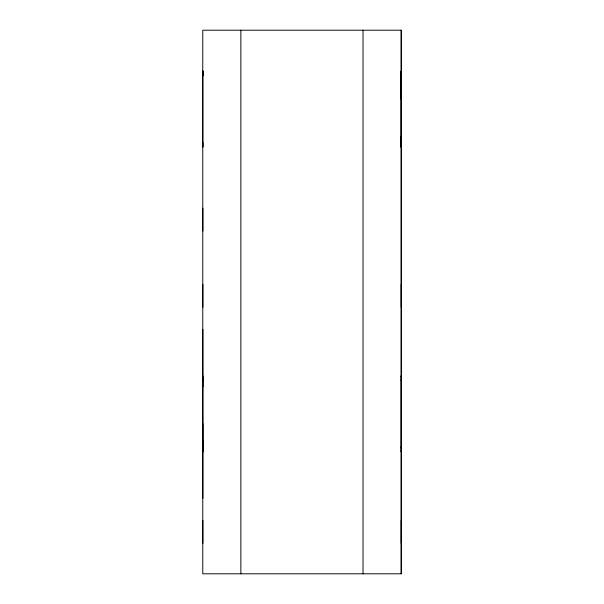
<?xml version="1.0" encoding="UTF-8"?>
<svg xmlns="http://www.w3.org/2000/svg" width="604" height="604" viewBox="0 0 604 604"><rect width="100%" height="100%" fill="white"/><g stroke="black" fill="none" stroke-linecap="round" stroke-linejoin="round"><path stroke-width="0.91" d="M202.816 72.382L202.816 76.187L202.808 71.083L202.808 145.957M202.884 145.957L202.808 147.255L202.876 142.151M202.823 451.928L202.884 423.698M202.876 386.915L202.876 377.055M240.853 573.8L240.853 30.2M363.034 573.8L363.034 30.2M401.222 136.096L401.154 147.255L401.154 71.083L401.23 99.313M401.23 573.8L401.23 30.2L202.763 30.2L202.763 573.8L401.23 573.8L401.23 30.2M401.222 450.629L401.222 451.928L401.162 446.824M401.222 71.083L401.154 72.382M401.222 145.957L401.222 147.255M401.222 380.86L401.222 375.764L401.169 377.055M202.876 208.184L202.876 231.038M202.884 380.86L202.823 375.764M202.876 446.824L202.876 451.928L202.816 440.777M401.237 284.356L401.237 307.209M401.23 379.569L401.23 448.123M401.237 520.482L401.237 543.336M202.876 284.356L202.884 307.209M202.876 329.293L202.876 498.391M202.876 520.482L202.884 543.336M202.876 71.083L202.876 72.382L202.876 71.083"/></g></svg>
